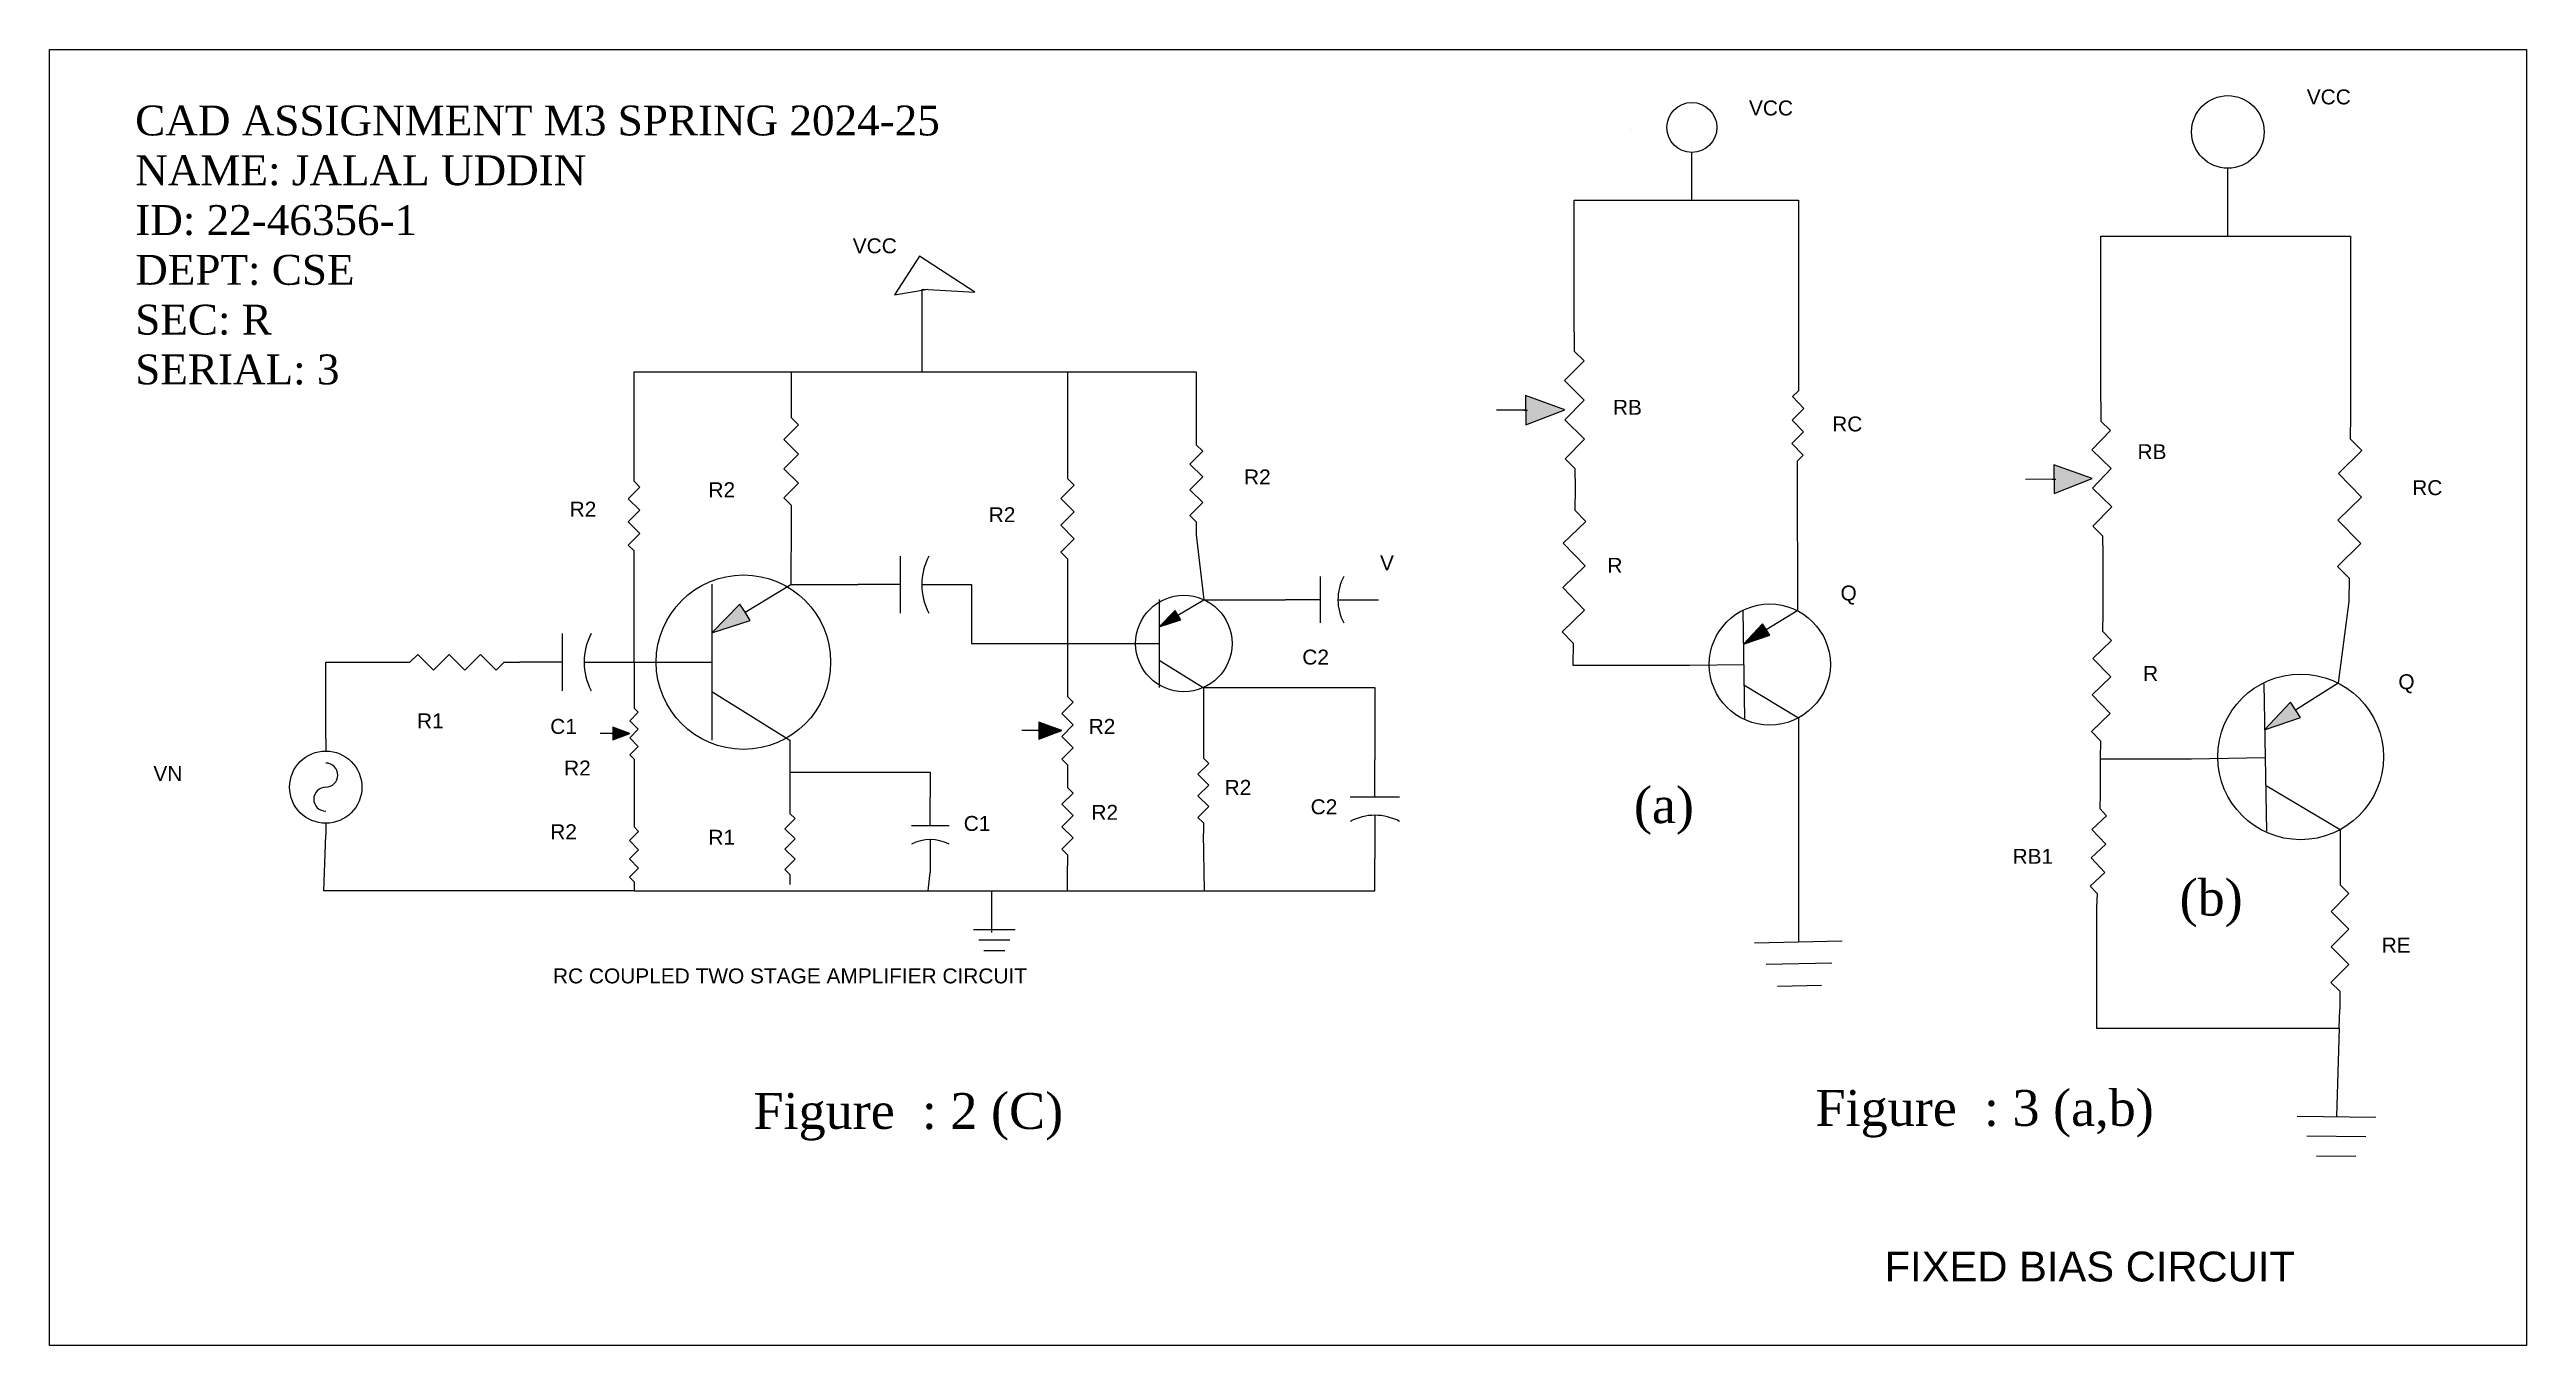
# Model space of a CAD drawing. Header units: inches. Extents: x 12.1 to 95, y 13 to 56.4.
import ezdxf

# ---------------------------------------------------------------- set-up
doc = ezdxf.new("R2010")
doc.units = ezdxf.units.IN
doc.header["$MEASUREMENT"] = 0
doc.styles.get("Standard").update_dxf_attribs({"font": 'Arial.ttf'})

# ---------------------------------------------------------------- blocks, each defined once
blk = doc.blocks.new('Generator - AC')
at = {"color": 7}
for p, q in [((0, 0), (0.05, 0)), ((0.35, 0), (0.4, 0))]:
    blk.add_line(p, q, dxfattribs=at)
blk.add_circle((0.2, 0), 0.15, dxfattribs=at)
for centre, start, end in [((0.15, 0), 0, 180), ((0.25, 0), 180, 0)]:
    blk.add_arc(centre, 0.05, start, end, dxfattribs=at)
blk = doc.blocks.new('Resistor')
at = {"color": 7}
blk.add_lwpolyline([(0, 0), (0.05, 0), (0.075, 0.025), (0.125, -0.025), (0.175, 0.025), (0.225, -0.025), (0.275, 0.025), (0.325, -0.025), (0.35, 0), (0.4, 0)], dxfattribs=at)
blk = doc.blocks.new('Capacitor')
at = {"color": 7}
for p, q in [((0.15, -0.1), (0.15, 0.1)), ((0.15, 0), (0, 0)), ((0.225, 0), (0.4, 0))]:
    blk.add_line(p, q, dxfattribs=at)
blk.add_arc((0.4375, 0), 0.2125, 151.9275, 208.0725, dxfattribs=at)
blk = doc.blocks.new('Transistor - PNP')
at = {"color": 7}
for p, q in [((0.200001, 0.2), (0.200001, -0.199999)), ((0.284805, 0.127992), (0.4024, 0.199023)), ((0.271557, 0.149194), (0.200001, 0.075)), ((0.284805, 0.127992), (0.271557, 0.149194)), ((0.298053, 0.106791), (0.284805, 0.127992)), ((0.200001, 0.075), (0.298053, 0.106791)), ((0, 0), (0.200001, 0)), ((0.200001, -0.074999), (0.400001, -0.199999))]:
    blk.add_line(p, q, dxfattribs=at)
blk.add_solid([(0.200001, 0.075), (0.298053, 0.106791), (0.271557, 0.149194)], dxfattribs=at)
blk = doc.blocks.new('Resistor - Variable')
at = {"color": 7}
for p, q in [((0, 0), (0.05, 0)), ((0.05, 0), (0.075, 0.025)), ((0.075, 0.025), (0.125, -0.025)), ((0.125, -0.025), (0.175, 0.025)), ((0.175, 0.025), (0.225, -0.025)), ((0.225, -0.025), (0.275, 0.025)), ((0.275, 0.025), (0.325, -0.025)), ((0.325, -0.025), (0.35, 0)), ((0.35, 0), (0.4, 0)), ((0.2, -0.025), (0.1625, -0.125)), ((0.2375, -0.125), (0.2, -0.025)), ((0.1625, -0.125), (0.2375, -0.125)), ((0.2, -0.13), (0.2, -0.12)), ((0.2, -0.125), (0.2, -0.2))]:
    blk.add_line(p, q, dxfattribs=at)
blk.add_solid([(0.2375, -0.125), (0.2, -0.025), (0.1625, -0.125)], dxfattribs=at)
blk = doc.blocks.new('Ground')
at = {"color": 7}
for p, q in [((-0.1, 0), (0.1, 0)), ((0.075, -0.05), (-0.075, -0.05)), ((-0.05, -0.1), (0.05, -0.1))]:
    blk.add_line(p, q, dxfattribs=at)

msp = doc.modelspace()

# ---------------------------------------------------------------- linework, layer by layer
for p, q in [((65.047, 53.727), (65.047, 53.727)), ((67.09, 51.372), (67.09, 52.971)), ((85.034, 50.161), (85.034, 52.44)), ((63.146, 46.967), (63.146, 51.372)), ((63.146, 51.372), (67.09, 51.372)), ((67.09, 51.372), (70.663, 51.372)), ((70.663, 51.372), (70.663, 45.375)), ((80.776, 44.615), (80.776, 50.161)), ((80.776, 50.161), (85.034, 50.161)), ((85.034, 50.161), (89.14, 50.161)), ((89.14, 50.161), (89.14, 44.159)), ((41.225, 49.5), (40.389, 48.2)), ((43.083, 48.293), (41.225, 49.5)), ((40.389, 48.2), (41.504, 48.386)), ((41.318, 45.601), (41.318, 48.386)), ((41.318, 48.386), (43.083, 48.293)), ((31.674, 42.347), (31.674, 45.627)), ((31.674, 45.627), (36.931, 45.627)), ((36.931, 45.627), (36.931, 44.584)), ((36.931, 45.627), (46.185, 45.627)), ((46.185, 45.627), (46.185, 42.501)), ((46.185, 45.627), (50.497, 45.627)), ((50.497, 45.627), (50.497, 43.613)), ((46.185, 42.501), (46.185, 42.501)), ((70.612, 42.245), (70.631, 37.646)), ((36.931, 40.666), (36.923, 38.496)), ((50.497, 40.167), (50.751, 37.993)), ((31.674, 35.9), (31.674, 39.235)), ((80.852, 39.496), (80.852, 37.55)), ((36.923, 38.496), (39.161, 38.496)), ((42.972, 38.496), (42.972, 36.526)), ((46.185, 38.916), (46.185, 35.136)), ((50.751, 37.993), (53.487, 37.993)), ((89.085, 37.93), (88.726, 35.207)), ((42.972, 36.526), (47.784, 36.526)), ((21.352, 33.329), (21.352, 35.9)), ((21.352, 35.9), (23.647, 35.9)), ((31.674, 35.9), (31.674, 34.649)), ((63.101, 35.798), (67.014, 35.798)), ((50.733, 35.051), (50.733, 33.052)), ((50.733, 35.051), (56.478, 35.051)), ((56.478, 35.051), (56.478, 32.635)), ((70.656, 34.036), (70.656, 34.036)), ((70.656, 34.036), (70.656, 26.535)), ((36.892, 33.291), (36.892, 32.217)), ((31.674, 32.37), (31.674, 30.689)), ((80.76, 32.659), (83.818, 32.659)), ((80.76, 32.659), (80.76, 31.473)), ((36.892, 32.217), (41.59, 32.217)), ((36.892, 32.217), (36.892, 31.175)), ((41.59, 32.217), (41.59, 32.217)), ((41.59, 32.217), (41.59, 31.384)), ((21.284, 28.243), (21.352, 30.103)), ((50.775, 28.243), (50.733, 30.161)), ((88.792, 30.292), (88.792, 29.042)), ((46.185, 28.243), (46.185, 29.077)), ((56.478, 28.243), (56.478, 29.327)), ((31.674, 28.243), (21.284, 28.243)), ((31.674, 28.243), (36.892, 28.243)), ((36.892, 28.243), (41.52, 28.243)), ((41.52, 28.243), (41.59, 28.855)), ((41.52, 28.243), (46.185, 28.243)), ((43.641, 28.245), (43.641, 26.853)), ((46.185, 28.243), (50.775, 28.243)), ((50.775, 28.243), (56.478, 28.243)), ((80.641, 27.676), (80.641, 23.648)), ((88.76, 23.648), (88.779, 24.287)), ((80.641, 23.648), (88.76, 23.648)), ((88.76, 23.648), (88.671, 20.683))]:
    msp.add_line(p, q)
msp.add_lwpolyline([(12.104, 56.415), (95.031, 56.415), (95.031, 13.021), (12.104, 13.021)], close=True)
for centre, radius in [((85.034, 53.655), 1.215), ((67.09, 53.807), 0.836), ((35.335, 35.9), 2.921), ((50.08, 36.526), 1.613), ((69.698, 35.822), 2.027), ((87.47, 32.73), 2.774)]:
    msp.add_circle(centre, radius)

# ---------------------------------------------------------------- block references
for name, p, xscale, yscale, zscale, rotation in [('Resistor - Variable', (63.146, 46.967), 13.08606441745881, 13.08606441745881, 13.08606441745881, 270.3334174858281), ('Resistor', (70.663, 45.375), -7.824650907961416, 7.824650907961413, 7.824650907961413, 89.0521810888266), ('Resistor', (36.931, 44.584), 9.796221721350378, 9.796221721350378, 9.796221721350378, 270), ('Resistor - Variable', (80.776, 44.615), 12.7984633698064, 12.7984633698064, 12.7984633698064, 270.847450148621), ('Resistor', (89.14, 44.159), 15.57333445853342, 15.57333445853342, 15.57333445853342, 269.4879745613183), ('Resistor', (50.497, 43.613), 8.616014058183012, 8.616014058183012, 8.616014058183012, 270), ('Resistor', (31.674, 39.235), 7.781396024876429, 7.781396024876429, 7.781396024876429, 90), ('Resistor', (46.185, 42.501), 8.963433889610613, 8.963433889610613, 8.963433889610613, 270), ('Resistor', (63.177, 41.732), 14.83662801236398, 14.83662801236398, 14.83662801236398, 269.2680504104906), ('Transistor - PNP', (67.014, 35.798), 9.04842246447427, 9.04842246447427, 9.04842246447427, 0.7459919986083344), ('Resistor', (80.852, 37.55), 12.23076513645401, 12.23076513645401, 12.23076513645401, 268.9263530188268), ('Resistor - Variable', (46.185, 35.136), 7.643238306307879, 7.643238306307879, 7.643238306307879, 270), ('Transistor - PNP', (83.818, 32.659), 12.31802060313709, 12.31802060313709, 12.31802060313709, 1.121128004432381), ('Resistor - Variable', (31.674, 34.649), 5.697093526208747, 5.697093526208747, 5.697093526208747, 270), ('Generator - AC', (21.352, 33.329), 8.066060396946341, 8.066060396946341, 8.066060396946341, 270), ('Resistor', (50.733, 33.052), 7.226334284716899, 7.226334284716899, 7.226334284716899, 270), ('Capacitor', (56.478, 32.635), 8.26859411481648, 8.26859411481648, 8.26859411481648, 270), ('Resistor', (46.185, 32.079), 7.504270239410125, 7.504270239410125, 7.504270239410125, 270), ('Resistor', (31.674, 30.689), 6.113954003554497, 6.113954003554497, 6.113954003554497, 270), ('Resistor', (36.892, 31.175), 6.808721465797419, 6.808721465797419, 6.808721465797419, 270), ('Capacitor', (41.59, 31.384), 6.322384298196837, 6.322384298196837, 6.322384298196837, 270), ('Resistor', (80.76, 31.473), 9.49593556900112, 9.49593556900112, 9.49593556900112, 268.202688802741), ('Resistor', (88.792, 29.042), 11.88712813118229, 11.88712813118229, 11.88712813118229, 269.8449774849326), ('Ground', (70.656, 26.535), 14.68607590664873, 14.68607590664873, 14.68607590664873, 1.353865017895653), ('Ground', (88.671, 20.683), 13.21738722520785, 13.21738722520785, 13.21738722520785, 359.429501909462)]:
    msp.add_blockref(name, p, dxfattribs=dict(xscale=xscale, yscale=yscale, zscale=zscale, rotation=rotation))
for name, p, xscale, yscale, zscale in [('Capacitor', (39.161, 38.496), 9.528036935487137, 9.528036935487137, 9.528036935487137), ('Transistor - PNP', (31.674, 35.9), 13.04488813830849, 13.04488813830849, 13.04488813830849), ('Capacitor', (53.487, 37.993), 7.789344028049697, 7.789344028049697, 7.789344028049697), ('Transistor - PNP', (47.784, 36.526), 7.372057828899756, 7.372057828899756, 7.372057828899756), ('Capacitor', (27.847, 35.9), 9.568016458956237, 9.568016458956237, 9.568016458956237), ('Resistor', (23.647, 35.9), 10.49978537641471, 10.49978537641471, 10.49978537641471), ('Ground', (43.734, 26.946), 6.96878063174097, 6.96878063174097, 6.96878063174097)]:
    msp.add_blockref(name, p, dxfattribs=dict(xscale=xscale, yscale=yscale, zscale=zscale))

# ---------------------------------------------------------------- texts
at = {"attachment_point": 1}
for s, insert, char_height, width in [('VCC', (87.676, 55.079), 0.5, 5.01752), ('VCC', (69, 54.708), 0.5, 5.01752), ('VCC', (38.995, 50.092), 0.5, 2.97335), ('RB', (64.447, 44.684), 0.5, 1.20792), ('RC', (71.787, 44.127), 0.5, 4.27419), ('RB', (82.008, 43.199), 0.5, 1.20792), ('R2', (52.096, 42.353), 0.5, 2.23001), ('R2', (34.163, 41.925), 0.5, 2.23001), ('RC', (91.207, 41.993), 0.5, 4.27419), ('R2', (29.517, 41.275), 0.5, 2.23001), ('R2', (43.548, 41.089), 0.5, 2.23001), ('V', (56.649, 39.476), 0.5, 1.20792), ('\\pt0.5;R', (64.261, 39.394), 0.5, 2.41584), ('Q', (72.066, 38.466), 0.5, 4.27419), ('C2', (54.047, 36.32), 0.5, 2.97335), ('\\pt0.5;R', (82.194, 35.774), 0.5, 2.41584), ('Q', (90.742, 35.496), 0.5, 4.27419), ('R1', (24.407, 34.185), 0.5, 3.62377), ('C1', (28.867, 34), 0.5, 1.02209), ('R2', (46.893, 34), 0.5, 1.39376), ('VN', (15.58, 32.422), 0.5, 3.34501), ('R2', (29.331, 32.607), 0.5, 1.95126), ('R2', (51.446, 31.958), 0.5, 1.57959), ('C1', (42.711, 30.751), 0.5, 1.76542), ('R2', (46.986, 31.122), 0.5, 1.85834), ('C2', (54.326, 31.308), 0.5, 0.74334), ('R2', (28.867, 30.473), 0.5, 2.23001), ('R1', (34.163, 30.287), 0.5, 1.95126), ('RB1', (77.827, 29.649), 0.5, 1.39376), ('RE', (90.185, 26.679), 0.5, 3.62377), ('RC COUPLED TWO STAGE AMPLIFIER CIRCUIT', (28.96, 25.646), 0.5, 34.93682), ('FIXED BIAS CIRCUIT', (73.541, 16.164), 1, 32.42806)]:
    msp.add_mtext(s, dxfattribs=dict(at, insert=insert, char_height=char_height, width=width))
for s, insert, char_height in [('{\\fTimes New Roman|b0|i0|c0|p0;\\C1;CAD ASSIGNMENT M3 SPRING 2024-25\\PNAME: \\C250;JALAL UDDIN\\P\\C1;ID: \\C250;22-46356-1\\P\\C1;DEPT: \\C250;CSE\\P\\C1;SEC:\\C250; R\\C1;\\PSERIAL: \\C250;3}', (14.972, 54.539), 1), ('{\\fTimes New Roman|b0|i0|c0|p0;\\C5;(a)}', (65.148, 31.711), 1.2), ('{\\fTimes New Roman|b0|i0|c0|p0;\\C5;(b)}', (83.418, 28.616), 1.2), ('{\\fTimes New Roman|b0|i0|c0|p0;\\C5;Figure  : 3 (a,b)}', (71.228, 21.575), 1.2), ('{\\fTimes New Roman|b0|i0|c0|p0;\\C5;Figure  : 2 (C)}', (35.67, 21.473), 1.2)]:
    msp.add_mtext(s, dxfattribs=dict(at, insert=insert, char_height=char_height))

doc.saveas('drawing.dxf')
